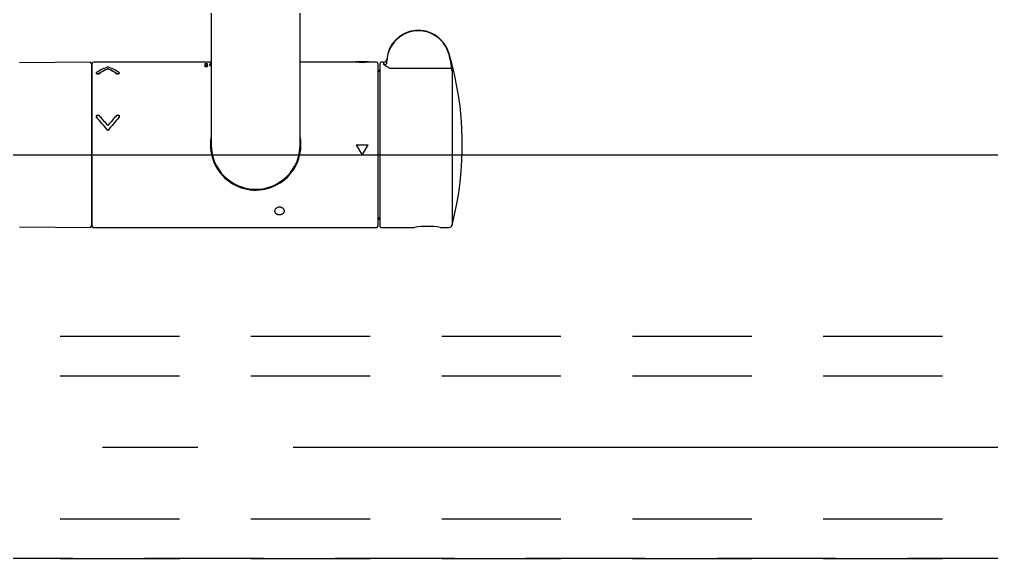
# Model space of a CAD drawing. Header units: millimetres. Extents: x 8300 to 98248, y -10383 to 40000.
# Drawn here: x 27820.2 to 28125.9, y 21773 to 21942.6 of the extents above; entities that cross this region are included whole.
import ezdxf

# ---------------------------------------------------------------- set-up
doc = ezdxf.new("R2010")
doc.units = ezdxf.units.MM
doc.header["$LTSCALE"] = 300
for name, pattern in [('CADEWA_LINE5', [1.2, 0.9, -0.1, 0.1, -0.1]), ('CADEWA_LINE6', [2.1, 1.8, -0.1, 0.1, -0.1]), ('DASH-S', [0.2, 0.125, -0.075])]:
    doc.linetypes.add(name, pattern=pattern)
doc.layers.add('K建0_壁', color=7, linetype='CONTINUOUS')
doc.layers.add('通り芯', color=7, linetype='CONTINUOUS')

msp = doc.modelspace()

# ---------------------------------------------------------------- linework, layer by layer
at = {"layer": 'K建0_壁', "color": 250, "linetype": 'Continuous', "lineweight": -3}
for p, q in [((27880.5, 22007.16), (27880.5, 21903.16)), ((27908.5, 21903.16), (27908.5, 22007.16)), ((27955.24, 21932.04), (27955.24, 21931.74)), ((27842.5, 21929.15), (27820.2, 21928.96)), ((27843, 21928.66), (27842.5, 21929.15)), ((27843, 21928.66), (27843, 21877.66)), ((27843, 21877.66), (27843, 21928.66)), ((27880.5, 21929.16), (27843.5, 21929.16)), ((27878.65, 21928.68), (27879.26, 21928.68)), ((27878.65, 21928.12), (27878.65, 21928.08)), ((27879.26, 21928.12), (27879.26, 21928.08)), ((27880.11, 21928.13), (27880.11, 21928.55)), ((27880.11, 21928.13), (27880.11, 21928.08)), ((27880.5, 21928.13), (27880.11, 21928.13)), ((27926.84, 21929.16), (27908.5, 21929.16)), ((27926.5, 21929.21), (27926, 21929.21)), ((27926.5, 21929.2), (27926.5, 21929.21)), ((27929.5, 21929.2), (27926.5, 21929.2)), ((27929.5, 21929.2), (27929.5, 21929.21)), ((27930, 21929.21), (27929.5, 21929.21)), ((27932.5, 21929.16), (27929.5, 21929.16)), ((27933, 21877.66), (27933, 21928.66)), ((27933.5, 21928.66), (27933.5, 21877.66)), ((27934.71, 21929.16), (27934, 21929.16)), ((27934.71, 21929.16), (27934.71, 21928.62)), ((27935.71, 21929.51), (27935.71, 21930.06)), ((27844.4, 21925.73), (27844.4, 21925.68)), ((27845.29, 21925.56), (27845.29, 21925.52)), ((27848, 21927.06), (27848, 21927.01)), ((27850.72, 21925.56), (27850.72, 21925.52)), ((27851.6, 21925.68), (27851.6, 21925.73)), ((27878.55, 21927.89), (27878.55, 21927.84)), ((27878.65, 21928.08), (27879.26, 21928.08)), ((27879.36, 21927.84), (27879.36, 21927.89)), ((27880.11, 21928.08), (27880.5, 21928.08)), ((27955.3, 21927.11), (27936.72, 21927.11)), ((27956.26, 21926.42), (27956.26, 21877.9)), ((27844.4, 21912.04), (27844.4, 21912.03)), ((27844.52, 21911.74), (27844.52, 21911.73)), ((27851.49, 21911.74), (27851.49, 21911.73)), ((27851.6, 21912.03), (27851.6, 21912.04)), ((27848, 21907.68), (27848, 21907.67)), ((27926.13, 21903.16), (27929.88, 21903.16)), ((27926.13, 21903.16), (27928, 21899.91)), ((27928, 21899.91), (27929.88, 21903.16)), ((27820.2, 21877.35), (27842.5, 21877.16)), ((27842.5, 21877.16), (27843, 21877.66)), ((27843.5, 21877.16), (27932.5, 21877.16)), ((27934, 21877.16), (27944.5, 21877.16)), ((27952.54, 21877.16), (27955.3, 21877.16))]:
    msp.add_line(p, q, dxfattribs=at)
at = {"layer": 'K建0_壁', "color": 250, "linetype": 'DASH-S', "lineweight": -3}
for p, q in [((27233, 21843), (29157, 21843)), ((27233, 21830.5), (29169.5, 21830.5)), ((27233, 21785.5), (29169.5, 21785.5)), ((29157, 21773), (27233, 21773)), ((27233, 21773), (29157, 21773))]:
    msp.add_line(p, q, dxfattribs=at)
at = {"layer": 'K建0_壁', "color": 250, "linetype": 'CADEWA_LINE5', "lineweight": -3}
msp.add_line((27186.31, 21808), (29227.32, 21808), dxfattribs=at)
at = {"layer": 'K建0_壁', "color": 250, "linetype": 'Continuous', "lineweight": -3}
for points in [[(27879.26, 21928.68), (27879.26, 21928.12), (27878.65, 21928.12), (27878.65, 21928.68)], [(27880.11, 21928.55), (27880.11, 21928.56), (27880.11, 21928.56), (27880.11, 21928.57), (27880.11, 21928.57), (27880.12, 21928.58), (27880.12, 21928.58), (27880.13, 21928.59), (27880.14, 21928.59), (27880.15, 21928.6), (27880.16, 21928.6), (27880.17, 21928.61), (27880.18, 21928.61)], [(27928.22, 21929.25), (27928.22, 21929.25), (27928.22, 21929.24), (27928.22, 21929.24), (27928.23, 21929.23), (27928.23, 21929.23), (27928.23, 21929.22), (27928.23, 21929.22), (27928.23, 21929.21), (27928.24, 21929.21), (27928.24, 21929.21), (27928.24, 21929.2), (27928.24, 21929.2)], [(27936.72, 21927.11), (27936.67, 21927.15), (27936.61, 21927.19), (27936.55, 21927.23), (27936.5, 21927.26), (27936.44, 21927.3), (27936.38, 21927.34), (27936.32, 21927.37), (27936.26, 21927.41), (27936.15, 21927.48), (27936.04, 21927.55), (27935.93, 21927.62), (27935.82, 21927.69), (27935.76, 21927.72), (27935.71, 21927.75), (27935.65, 21927.79), (27935.6, 21927.82), (27935.53, 21927.86), (27935.45, 21927.91), (27935.38, 21927.96), (27935.31, 21928.01), (27935.29, 21928.02), (27935.26, 21928.04), (27935.24, 21928.05), (27935.22, 21928.07), (27935.18, 21928.1), (27935.13, 21928.13), (27935.09, 21928.16), (27935.05, 21928.19), (27935.03, 21928.2), (27935.01, 21928.22), (27935, 21928.23), (27934.98, 21928.25), (27934.93, 21928.29), (27934.88, 21928.33), (27934.84, 21928.37), (27934.79, 21928.42), (27934.76, 21928.44), (27934.74, 21928.47), (27934.72, 21928.49), (27934.71, 21928.52), (27934.71, 21928.54), (27934.71, 21928.57), (27934.71, 21928.59), (27934.71, 21928.62), (27934.99, 21928.56), (27935.25, 21928.53), (27935.47, 21928.54), (27935.62, 21928.62), (27935.71, 21928.77), (27935.74, 21928.98), (27935.73, 21929.23), (27935.71, 21929.51)], [(27850.72, 21925.56), (27850.39, 21925.78), (27850.05, 21926), (27849.72, 21926.2), (27849.37, 21926.4), (27849.04, 21926.58), (27848.7, 21926.74), (27848.35, 21926.9), (27848, 21927.06), (27847.66, 21926.9), (27847.31, 21926.74), (27846.97, 21926.58), (27846.63, 21926.4), (27846.29, 21926.2), (27845.95, 21926), (27845.62, 21925.78), (27845.29, 21925.56), (27845.28, 21925.56), (27845.27, 21925.55), (27845.26, 21925.55), (27845.25, 21925.54), (27845.24, 21925.54), (27845.23, 21925.53), (27845.22, 21925.53), (27845.21, 21925.52), (27845.2, 21925.52), (27845.18, 21925.51), (27845.17, 21925.51), (27845.16, 21925.51), (27845.15, 21925.5), (27845.14, 21925.5), (27845.13, 21925.49), (27845.11, 21925.49), (27845.1, 21925.49), (27845.09, 21925.48), (27845.07, 21925.48), (27845.06, 21925.48), (27845.05, 21925.48), (27845.03, 21925.48), (27845.02, 21925.48), (27845, 21925.47), (27844.99, 21925.47), (27844.98, 21925.47), (27844.96, 21925.47), (27844.95, 21925.47), (27844.94, 21925.47), (27844.92, 21925.47), (27844.91, 21925.47), (27844.89, 21925.47), (27844.88, 21925.47), (27844.87, 21925.47), (27844.85, 21925.47), (27844.84, 21925.47), (27844.82, 21925.47), (27844.81, 21925.47), (27844.8, 21925.47), (27844.78, 21925.47), (27844.77, 21925.48), (27844.76, 21925.48), (27844.74, 21925.48), (27844.73, 21925.48), (27844.72, 21925.49), (27844.71, 21925.49), (27844.69, 21925.49), (27844.68, 21925.5), (27844.67, 21925.5), (27844.66, 21925.5), (27844.64, 21925.51), (27844.63, 21925.51), (27844.62, 21925.51), (27844.61, 21925.52), (27844.6, 21925.52), (27844.59, 21925.53), (27844.58, 21925.53), (27844.57, 21925.54), (27844.56, 21925.54), (27844.55, 21925.55), (27844.54, 21925.55), (27844.53, 21925.56), (27844.52, 21925.56), (27844.51, 21925.57), (27844.5, 21925.57), (27844.49, 21925.58), (27844.48, 21925.58), (27844.48, 21925.59), (27844.47, 21925.6), (27844.46, 21925.6), (27844.46, 21925.61), (27844.45, 21925.62), (27844.45, 21925.62), (27844.44, 21925.63), (27844.43, 21925.64), (27844.43, 21925.64), (27844.42, 21925.65), (27844.42, 21925.66), (27844.42, 21925.66), (27844.41, 21925.67), (27844.41, 21925.68), (27844.41, 21925.69), (27844.41, 21925.69), (27844.41, 21925.7), (27844.4, 21925.71), (27844.4, 21925.71), (27844.4, 21925.72), (27844.4, 21925.73), (27844.4, 21925.74), (27844.4, 21925.74), (27844.4, 21925.75), (27844.4, 21925.76), (27844.41, 21925.77), (27844.41, 21925.77), (27844.41, 21925.78), (27844.42, 21925.79), (27844.42, 21925.79), (27844.42, 21925.8), (27844.43, 21925.81), (27844.43, 21925.81), (27844.44, 21925.82), (27844.44, 21925.83), (27844.45, 21925.83), (27844.45, 21925.84), (27844.46, 21925.85), (27844.47, 21925.85), (27844.48, 21925.86), (27844.49, 21925.86), (27844.49, 21925.87), (27844.49, 21925.87), (27844.49, 21925.87), (27844.5, 21925.87), (27844.5, 21925.87), (27844.5, 21925.88), (27844.5, 21925.88), (27844.51, 21925.88), (27844.51, 21925.88), (27844.51, 21925.88), (27844.52, 21925.89), (27844.52, 21925.89)], [(27844.4, 21925.68), (27844.4, 21925.67), (27844.4, 21925.67), (27844.4, 21925.66), (27844.4, 21925.65), (27844.4, 21925.64), (27844.41, 21925.64), (27844.41, 21925.63), (27844.41, 21925.62), (27844.42, 21925.62), (27844.42, 21925.61), (27844.43, 21925.6), (27844.43, 21925.6), (27844.43, 21925.59), (27844.44, 21925.58), (27844.44, 21925.58), (27844.45, 21925.57), (27844.45, 21925.56), (27844.46, 21925.56), (27844.47, 21925.55), (27844.48, 21925.54), (27844.48, 21925.54), (27844.49, 21925.53), (27844.5, 21925.53), (27844.51, 21925.52), (27844.52, 21925.51), (27844.53, 21925.51), (27844.54, 21925.5), (27844.55, 21925.5), (27844.56, 21925.49), (27844.57, 21925.49), (27844.58, 21925.48), (27844.59, 21925.48), (27844.6, 21925.47), (27844.61, 21925.47), (27844.63, 21925.46), (27844.64, 21925.46), (27844.65, 21925.46), (27844.66, 21925.45), (27844.67, 21925.45), (27844.69, 21925.45), (27844.7, 21925.44), (27844.71, 21925.44), (27844.73, 21925.44), (27844.74, 21925.43), (27844.75, 21925.43), (27844.77, 21925.43), (27844.78, 21925.43), (27844.79, 21925.43), (27844.81, 21925.43), (27844.82, 21925.42), (27844.83, 21925.42), (27844.85, 21925.42), (27844.86, 21925.42), (27844.88, 21925.42), (27844.89, 21925.42), (27844.91, 21925.42), (27844.92, 21925.42), (27844.93, 21925.42), (27844.95, 21925.42), (27844.96, 21925.42), (27844.97, 21925.42), (27844.99, 21925.42), (27845, 21925.42), (27845.02, 21925.43), (27845.03, 21925.43), (27845.04, 21925.43), (27845.06, 21925.43), (27845.07, 21925.43), (27845.08, 21925.44), (27845.09, 21925.44), (27845.11, 21925.44), (27845.12, 21925.45), (27845.13, 21925.45), (27845.14, 21925.45), (27845.16, 21925.46), (27845.17, 21925.46), (27845.18, 21925.46), (27845.19, 21925.47), (27845.2, 21925.47), (27845.21, 21925.48), (27845.22, 21925.48), (27845.23, 21925.49), (27845.24, 21925.49), (27845.25, 21925.5), (27845.26, 21925.5), (27845.26, 21925.5), (27845.26, 21925.5), (27845.27, 21925.5), (27845.27, 21925.5), (27845.27, 21925.51), (27845.27, 21925.51), (27845.28, 21925.51), (27845.28, 21925.51), (27845.28, 21925.51), (27845.28, 21925.51), (27845.29, 21925.52)], [(27848, 21927.63), (27847.56, 21927.47), (27847.12, 21927.3), (27846.68, 21927.11), (27846.25, 21926.91), (27845.81, 21926.68), (27845.37, 21926.43), (27844.94, 21926.16), (27844.52, 21925.89)], [(27848, 21927.01), (27847.66, 21926.85), (27847.31, 21926.7), (27846.97, 21926.53), (27846.63, 21926.35), (27846.29, 21926.16), (27845.95, 21925.95), (27845.62, 21925.73), (27845.29, 21925.52)], [(27851.49, 21925.89), (27851.06, 21926.16), (27850.63, 21926.43), (27850.2, 21926.68), (27849.76, 21926.91), (27849.33, 21927.11), (27848.89, 21927.3), (27848.45, 21927.47), (27848, 21927.63)], [(27850.72, 21925.52), (27850.39, 21925.73), (27850.05, 21925.95), (27849.72, 21926.16), (27849.37, 21926.35), (27849.04, 21926.53), (27848.7, 21926.7), (27848.35, 21926.85), (27848, 21927.01)], [(27851.49, 21925.89), (27851.5, 21925.88), (27851.51, 21925.88), (27851.52, 21925.87), (27851.52, 21925.87), (27851.53, 21925.86), (27851.54, 21925.85), (27851.55, 21925.85), (27851.55, 21925.84), (27851.56, 21925.83), (27851.56, 21925.83), (27851.57, 21925.82), (27851.57, 21925.81), (27851.58, 21925.81), (27851.58, 21925.8), (27851.59, 21925.79), (27851.59, 21925.79), (27851.6, 21925.78), (27851.6, 21925.77), (27851.6, 21925.77), (27851.6, 21925.76), (27851.6, 21925.75), (27851.6, 21925.75), (27851.6, 21925.74), (27851.6, 21925.73), (27851.6, 21925.72), (27851.6, 21925.72), (27851.6, 21925.71), (27851.6, 21925.7), (27851.6, 21925.69), (27851.6, 21925.69), (27851.6, 21925.68), (27851.6, 21925.67), (27851.59, 21925.67), (27851.59, 21925.66), (27851.58, 21925.65), (27851.58, 21925.65), (27851.57, 21925.64), (27851.57, 21925.63), (27851.56, 21925.62), (27851.56, 21925.62), (27851.55, 21925.61), (27851.55, 21925.6), (27851.54, 21925.6), (27851.53, 21925.59), (27851.52, 21925.59), (27851.51, 21925.58), (27851.5, 21925.57), (27851.5, 21925.57), (27851.49, 21925.56), (27851.48, 21925.56), (27851.47, 21925.55), (27851.46, 21925.55), (27851.45, 21925.54), (27851.44, 21925.53), (27851.43, 21925.53), (27851.42, 21925.52), (27851.41, 21925.52), (27851.39, 21925.52), (27851.38, 21925.51), (27851.37, 21925.51), (27851.36, 21925.5), (27851.35, 21925.5), (27851.33, 21925.5), (27851.32, 21925.49), (27851.31, 21925.49), (27851.29, 21925.49), (27851.28, 21925.48), (27851.27, 21925.48), (27851.25, 21925.48), (27851.24, 21925.48), (27851.23, 21925.48), (27851.21, 21925.48), (27851.2, 21925.47), (27851.19, 21925.47), (27851.17, 21925.47), (27851.16, 21925.47), (27851.14, 21925.47), (27851.13, 21925.47), (27851.12, 21925.47), (27851.1, 21925.47), (27851.09, 21925.47), (27851.07, 21925.47), (27851.06, 21925.47), (27851.05, 21925.47), (27851.03, 21925.47), (27851.02, 21925.47), (27851.01, 21925.47), (27850.99, 21925.47), (27850.98, 21925.48), (27850.96, 21925.48), (27850.95, 21925.48), (27850.94, 21925.48), (27850.93, 21925.48), (27850.91, 21925.49), (27850.9, 21925.49), (27850.89, 21925.49), (27850.88, 21925.5), (27850.86, 21925.5), (27850.85, 21925.5), (27850.84, 21925.51), (27850.83, 21925.51), (27850.82, 21925.51), (27850.8, 21925.52), (27850.79, 21925.52), (27850.78, 21925.53), (27850.77, 21925.53), (27850.76, 21925.54), (27850.75, 21925.54), (27850.75, 21925.55), (27850.75, 21925.55), (27850.74, 21925.55), (27850.74, 21925.55), (27850.74, 21925.55), (27850.74, 21925.55), (27850.73, 21925.55), (27850.73, 21925.56), (27850.73, 21925.56), (27850.72, 21925.56), (27850.72, 21925.56), (27850.72, 21925.56)], [(27850.72, 21925.52), (27850.73, 21925.51), (27850.74, 21925.5), (27850.75, 21925.5), (27850.76, 21925.49), (27850.77, 21925.49), (27850.78, 21925.48), (27850.79, 21925.48), (27850.8, 21925.47), (27850.81, 21925.47), (27850.82, 21925.47), (27850.83, 21925.46), (27850.85, 21925.46), (27850.86, 21925.45), (27850.87, 21925.45), (27850.88, 21925.45), (27850.89, 21925.44), (27850.91, 21925.44), (27850.92, 21925.44), (27850.93, 21925.43), (27850.95, 21925.43), (27850.96, 21925.43), (27850.98, 21925.43), (27850.99, 21925.43), (27851, 21925.43), (27851.02, 21925.42), (27851.03, 21925.42), (27851.04, 21925.42), (27851.06, 21925.42), (27851.07, 21925.42), (27851.09, 21925.42), (27851.1, 21925.42), (27851.11, 21925.42), (27851.13, 21925.42), (27851.14, 21925.42), (27851.15, 21925.42), (27851.17, 21925.42), (27851.18, 21925.42), (27851.2, 21925.42), (27851.21, 21925.43), (27851.22, 21925.43), (27851.24, 21925.43), (27851.25, 21925.43), (27851.26, 21925.43), (27851.28, 21925.44), (27851.29, 21925.44), (27851.3, 21925.44), (27851.31, 21925.45), (27851.33, 21925.45), (27851.34, 21925.45), (27851.35, 21925.45), (27851.36, 21925.46), (27851.38, 21925.46), (27851.39, 21925.47), (27851.4, 21925.47), (27851.41, 21925.47), (27851.42, 21925.48), (27851.43, 21925.48), (27851.44, 21925.49), (27851.45, 21925.49), (27851.46, 21925.5), (27851.47, 21925.5), (27851.48, 21925.51), (27851.49, 21925.51), (27851.5, 21925.52), (27851.51, 21925.52), (27851.52, 21925.53), (27851.52, 21925.54), (27851.53, 21925.54), (27851.54, 21925.55), (27851.54, 21925.56), (27851.55, 21925.56), (27851.55, 21925.57), (27851.56, 21925.58), (27851.57, 21925.58), (27851.57, 21925.59), (27851.58, 21925.6), (27851.58, 21925.6), (27851.59, 21925.61), (27851.59, 21925.62), (27851.59, 21925.62), (27851.6, 21925.63), (27851.6, 21925.64), (27851.6, 21925.65), (27851.6, 21925.65), (27851.6, 21925.65), (27851.6, 21925.66), (27851.6, 21925.66), (27851.6, 21925.66), (27851.6, 21925.66), (27851.6, 21925.67), (27851.6, 21925.67), (27851.6, 21925.67), (27851.6, 21925.67), (27851.6, 21925.67), (27851.6, 21925.68), (27851.6, 21925.68)], [(27878.96, 21927.72), (27878.94, 21927.72), (27878.93, 21927.72), (27878.92, 21927.72), (27878.91, 21927.72), (27878.9, 21927.72), (27878.89, 21927.72), (27878.88, 21927.72), (27878.87, 21927.72), (27878.85, 21927.72), (27878.84, 21927.72), (27878.83, 21927.72), (27878.82, 21927.72), (27878.81, 21927.72), (27878.8, 21927.72), (27878.79, 21927.73), (27878.78, 21927.73), (27878.77, 21927.73), (27878.76, 21927.73), (27878.75, 21927.73), (27878.74, 21927.73), (27878.73, 21927.74), (27878.72, 21927.74), (27878.71, 21927.74), (27878.71, 21927.74), (27878.7, 21927.75), (27878.69, 21927.75), (27878.68, 21927.75), (27878.67, 21927.75), (27878.66, 21927.76), (27878.66, 21927.76), (27878.65, 21927.76), (27878.64, 21927.76), (27878.63, 21927.77), (27878.63, 21927.77), (27878.62, 21927.77), (27878.62, 21927.78), (27878.61, 21927.78), (27878.6, 21927.78), (27878.6, 21927.79), (27878.59, 21927.79), (27878.59, 21927.79), (27878.58, 21927.79), (27878.58, 21927.8), (27878.57, 21927.8), (27878.57, 21927.81), (27878.57, 21927.81), (27878.57, 21927.81), (27878.56, 21927.82), (27878.56, 21927.82), (27878.56, 21927.82), (27878.56, 21927.82), (27878.56, 21927.83), (27878.56, 21927.83), (27878.56, 21927.83), (27878.56, 21927.83), (27878.55, 21927.83), (27878.55, 21927.84), (27878.55, 21927.84), (27878.55, 21927.84), (27878.55, 21927.84)], [(27879.36, 21927.84), (27879.36, 21927.84), (27879.36, 21927.84), (27879.36, 21927.83), (27879.36, 21927.83), (27879.35, 21927.82), (27879.35, 21927.82), (27879.35, 21927.82), (27879.35, 21927.81), (27879.34, 21927.81), (27879.34, 21927.81), (27879.34, 21927.8), (27879.33, 21927.8), (27879.33, 21927.8), (27879.33, 21927.79), (27879.32, 21927.79), (27879.32, 21927.79), (27879.31, 21927.78), (27879.31, 21927.78), (27879.3, 21927.78), (27879.29, 21927.77), (27879.29, 21927.77), (27879.28, 21927.77), (27879.27, 21927.77), (27879.27, 21927.76), (27879.26, 21927.76), (27879.25, 21927.76), (27879.24, 21927.75), (27879.24, 21927.75), (27879.23, 21927.75), (27879.22, 21927.75), (27879.21, 21927.74), (27879.2, 21927.74), (27879.19, 21927.74), (27879.18, 21927.74), (27879.17, 21927.74), (27879.16, 21927.73), (27879.15, 21927.73), (27879.15, 21927.73), (27879.14, 21927.73), (27879.13, 21927.73), (27879.12, 21927.73), (27879.1, 21927.72), (27879.09, 21927.72), (27879.08, 21927.72), (27879.07, 21927.72), (27879.06, 21927.72), (27879.05, 21927.72), (27879.04, 21927.72), (27879.03, 21927.72), (27879.03, 21927.72), (27879.02, 21927.72), (27879.01, 21927.72), (27879, 21927.72), (27879, 21927.72), (27878.99, 21927.72), (27878.98, 21927.72), (27878.98, 21927.72), (27878.97, 21927.72), (27878.96, 21927.72), (27878.96, 21927.72)], [(27956.26, 21926.42), (27956.24, 21926.63), (27956.21, 21926.83), (27956.16, 21926.99), (27956.07, 21927.11), (27955.92, 21927.17), (27955.74, 21927.18), (27955.52, 21927.15), (27955.3, 21927.11)], [(27844.52, 21911.74), (27844.51, 21911.75), (27844.5, 21911.76), (27844.49, 21911.77), (27844.48, 21911.78), (27844.48, 21911.79), (27844.47, 21911.8), (27844.46, 21911.81), (27844.45, 21911.83), (27844.45, 21911.84), (27844.44, 21911.85), (27844.44, 21911.86), (27844.43, 21911.88), (27844.43, 21911.89), (27844.42, 21911.9), (27844.42, 21911.91), (27844.42, 21911.93), (27844.41, 21911.94), (27844.41, 21911.95), (27844.41, 21911.97), (27844.4, 21911.98), (27844.4, 21911.99), (27844.4, 21912.01), (27844.4, 21912.02), (27844.4, 21912.03), (27844.4, 21912.05), (27844.4, 21912.06), (27844.4, 21912.08), (27844.4, 21912.09), (27844.4, 21912.1), (27844.41, 21912.12), (27844.41, 21912.13), (27844.41, 21912.14), (27844.42, 21912.16), (27844.42, 21912.17), (27844.43, 21912.18), (27844.43, 21912.19), (27844.43, 21912.21), (27844.44, 21912.22), (27844.44, 21912.23), (27844.45, 21912.25), (27844.45, 21912.26), (27844.46, 21912.27), (27844.47, 21912.28), (27844.48, 21912.3), (27844.48, 21912.31), (27844.49, 21912.32), (27844.5, 21912.33), (27844.51, 21912.34), (27844.52, 21912.35), (27844.53, 21912.36), (27844.54, 21912.37), (27844.55, 21912.38), (27844.56, 21912.39), (27844.57, 21912.4), (27844.58, 21912.41), (27844.59, 21912.42), (27844.6, 21912.42), (27844.61, 21912.43), (27844.63, 21912.44), (27844.64, 21912.45), (27844.65, 21912.45), (27844.66, 21912.46), (27844.67, 21912.47), (27844.69, 21912.47), (27844.7, 21912.48), (27844.71, 21912.49), (27844.73, 21912.49), (27844.74, 21912.5), (27844.75, 21912.5), (27844.77, 21912.5), (27844.78, 21912.5), (27844.79, 21912.51), (27844.81, 21912.51), (27844.82, 21912.51), (27844.83, 21912.52), (27844.85, 21912.52), (27844.86, 21912.52), (27844.88, 21912.52), (27844.89, 21912.52), (27844.91, 21912.52), (27844.92, 21912.52), (27844.93, 21912.52), (27844.95, 21912.52), (27844.96, 21912.52), (27844.97, 21912.51), (27844.99, 21912.51), (27845, 21912.51), (27845.02, 21912.51), (27845.03, 21912.51), (27845.04, 21912.5), (27845.06, 21912.5), (27845.07, 21912.49), (27845.08, 21912.49), (27845.09, 21912.48), (27845.11, 21912.48), (27845.12, 21912.47), (27845.13, 21912.47), (27845.14, 21912.46), (27845.16, 21912.46), (27845.17, 21912.45), (27845.18, 21912.44), (27845.19, 21912.44), (27845.2, 21912.43), (27845.21, 21912.42), (27845.22, 21912.41), (27845.23, 21912.4), (27845.24, 21912.39), (27845.25, 21912.38), (27845.26, 21912.38), (27845.26, 21912.38), (27845.26, 21912.37), (27845.27, 21912.37), (27845.27, 21912.37), (27845.27, 21912.37), (27845.27, 21912.36), (27845.28, 21912.36), (27845.28, 21912.36), (27845.28, 21912.35), (27845.28, 21912.35), (27845.29, 21912.35)], [(27844.4, 21912.03), (27844.4, 21912.02), (27844.4, 21912.02), (27844.4, 21912.01), (27844.4, 21912), (27844.4, 21911.99), (27844.41, 21911.98), (27844.41, 21911.97), (27844.41, 21911.96), (27844.41, 21911.95), (27844.41, 21911.94), (27844.42, 21911.93), (27844.42, 21911.92), (27844.42, 21911.91), (27844.42, 21911.9), (27844.43, 21911.88), (27844.43, 21911.87), (27844.44, 21911.86), (27844.44, 21911.84), (27844.45, 21911.83), (27844.45, 21911.82), (27844.46, 21911.81), (27844.47, 21911.79), (27844.48, 21911.78), (27844.49, 21911.77), (27844.49, 21911.77), (27844.49, 21911.76), (27844.49, 21911.76), (27844.5, 21911.76), (27844.5, 21911.75), (27844.5, 21911.75), (27844.5, 21911.75), (27844.51, 21911.74), (27844.51, 21911.74), (27844.51, 21911.73), (27844.52, 21911.73), (27844.52, 21911.73)], [(27851.49, 21911.74), (27851.05, 21911.24), (27850.62, 21910.75), (27850.19, 21910.25), (27849.76, 21909.75), (27849.32, 21909.23), (27848.88, 21908.72), (27848.44, 21908.2), (27848, 21907.68), (27847.57, 21908.2), (27847.13, 21908.72), (27846.69, 21909.23), (27846.25, 21909.75), (27845.82, 21910.25), (27845.39, 21910.75), (27844.95, 21911.24), (27844.52, 21911.74)], [(27848, 21907.67), (27847.57, 21908.19), (27847.13, 21908.71), (27846.69, 21909.23), (27846.25, 21909.74), (27845.82, 21910.24), (27845.39, 21910.74), (27844.95, 21911.23), (27844.52, 21911.73)], [(27848, 21909.21), (27847.66, 21909.61), (27847.32, 21910.01), (27846.98, 21910.41), (27846.63, 21910.81), (27846.3, 21911.19), (27845.96, 21911.58), (27845.63, 21911.96), (27845.29, 21912.35)], [(27850.72, 21912.35), (27850.38, 21911.96), (27850.04, 21911.58), (27849.71, 21911.19), (27849.37, 21910.81), (27849.03, 21910.41), (27848.69, 21910.01), (27848.34, 21909.61), (27848, 21909.21)], [(27851.49, 21911.73), (27851.05, 21911.23), (27850.62, 21910.74), (27850.19, 21910.24), (27849.76, 21909.74), (27849.32, 21909.23), (27848.88, 21908.71), (27848.44, 21908.19), (27848, 21907.67)], [(27850.72, 21912.35), (27850.73, 21912.36), (27850.74, 21912.37), (27850.75, 21912.38), (27850.76, 21912.39), (27850.77, 21912.4), (27850.78, 21912.41), (27850.79, 21912.42), (27850.8, 21912.42), (27850.81, 21912.43), (27850.82, 21912.44), (27850.83, 21912.44), (27850.85, 21912.45), (27850.86, 21912.46), (27850.87, 21912.46), (27850.88, 21912.47), (27850.89, 21912.48), (27850.91, 21912.48), (27850.92, 21912.49), (27850.93, 21912.49), (27850.95, 21912.5), (27850.96, 21912.5), (27850.98, 21912.5), (27850.99, 21912.51), (27851, 21912.51), (27851.02, 21912.51), (27851.03, 21912.51), (27851.04, 21912.52), (27851.06, 21912.52), (27851.07, 21912.52), (27851.09, 21912.52), (27851.1, 21912.52), (27851.11, 21912.52), (27851.13, 21912.52), (27851.14, 21912.52), (27851.15, 21912.52), (27851.17, 21912.51), (27851.18, 21912.51), (27851.2, 21912.51), (27851.21, 21912.51), (27851.22, 21912.51), (27851.24, 21912.5), (27851.25, 21912.5), (27851.26, 21912.5), (27851.28, 21912.49), (27851.29, 21912.49), (27851.3, 21912.48), (27851.31, 21912.47), (27851.33, 21912.47), (27851.34, 21912.46), (27851.35, 21912.46), (27851.36, 21912.45), (27851.38, 21912.45), (27851.39, 21912.44), (27851.4, 21912.43), (27851.41, 21912.42), (27851.42, 21912.41), (27851.43, 21912.41), (27851.44, 21912.4), (27851.45, 21912.39), (27851.46, 21912.38), (27851.47, 21912.37), (27851.48, 21912.36), (27851.49, 21912.35), (27851.5, 21912.34), (27851.51, 21912.33), (27851.52, 21912.32), (27851.52, 21912.31), (27851.53, 21912.3), (27851.54, 21912.28), (27851.54, 21912.27), (27851.55, 21912.26), (27851.55, 21912.25), (27851.56, 21912.24), (27851.57, 21912.22), (27851.57, 21912.21), (27851.58, 21912.2), (27851.58, 21912.19), (27851.59, 21912.17), (27851.59, 21912.16), (27851.59, 21912.15), (27851.6, 21912.13), (27851.6, 21912.12), (27851.6, 21912.11), (27851.6, 21912.09), (27851.6, 21912.08), (27851.6, 21912.07), (27851.61, 21912.05), (27851.61, 21912.04), (27851.61, 21912.03), (27851.61, 21912.01), (27851.61, 21912), (27851.6, 21911.98), (27851.6, 21911.97), (27851.6, 21911.96), (27851.59, 21911.94), (27851.59, 21911.93), (27851.59, 21911.92), (27851.58, 21911.9), (27851.58, 21911.89), (27851.58, 21911.88), (27851.57, 21911.86), (27851.57, 21911.85), (27851.56, 21911.84), (27851.55, 21911.83), (27851.55, 21911.81), (27851.54, 21911.8), (27851.53, 21911.79), (27851.52, 21911.78), (27851.52, 21911.78), (27851.52, 21911.77), (27851.51, 21911.77), (27851.51, 21911.77), (27851.51, 21911.76), (27851.51, 21911.76), (27851.5, 21911.75), (27851.5, 21911.75), (27851.5, 21911.75), (27851.49, 21911.74), (27851.49, 21911.74), (27851.49, 21911.74)], [(27851.49, 21911.73), (27851.5, 21911.74), (27851.51, 21911.75), (27851.52, 21911.76), (27851.52, 21911.77), (27851.53, 21911.78), (27851.54, 21911.79), (27851.55, 21911.8), (27851.55, 21911.82), (27851.56, 21911.83), (27851.56, 21911.84), (27851.57, 21911.86), (27851.57, 21911.87), (27851.58, 21911.88), (27851.58, 21911.89), (27851.59, 21911.91), (27851.59, 21911.92), (27851.6, 21911.93), (27851.6, 21911.95), (27851.6, 21911.96), (27851.6, 21911.97), (27851.6, 21911.99), (27851.6, 21912), (27851.6, 21912.01), (27851.6, 21912.03)], [(27952.49, 21877.16), (27952.49, 21877.16), (27952.5, 21877.16), (27952.5, 21877.16), (27952.5, 21877.16)]]:
    msp.add_lwpolyline(points, dxfattribs=at)
for points in [[(27878.96, 21927.76), (27878.97, 21927.76), (27878.98, 21927.76), (27878.99, 21927.76), (27879, 21927.76), (27879.01, 21927.76), (27879.02, 21927.76), (27879.04, 21927.77), (27879.05, 21927.77), (27879.06, 21927.77), (27879.07, 21927.77), (27879.08, 21927.77), (27879.09, 21927.77), (27879.1, 21927.77), (27879.11, 21927.77), (27879.12, 21927.77), (27879.13, 21927.78), (27879.14, 21927.78), (27879.15, 21927.78), (27879.16, 21927.78), (27879.17, 21927.78), (27879.18, 21927.79), (27879.19, 21927.79), (27879.2, 21927.79), (27879.21, 21927.79), (27879.21, 21927.79), (27879.22, 21927.8), (27879.23, 21927.8), (27879.24, 21927.8), (27879.25, 21927.8), (27879.26, 21927.81), (27879.26, 21927.81), (27879.27, 21927.81), (27879.28, 21927.82), (27879.28, 21927.82), (27879.29, 21927.82), (27879.3, 21927.82), (27879.3, 21927.83), (27879.31, 21927.83), (27879.31, 21927.83), (27879.32, 21927.84), (27879.32, 21927.84), (27879.33, 21927.84), (27879.33, 21927.85), (27879.34, 21927.85), (27879.34, 21927.85), (27879.34, 21927.86), (27879.34, 21927.86), (27879.35, 21927.86), (27879.35, 21927.87), (27879.35, 21927.87), (27879.35, 21927.87), (27879.36, 21927.88), (27879.36, 21927.88), (27879.36, 21927.89), (27879.36, 21927.89), (27879.36, 21927.89), (27879.36, 21927.9), (27879.36, 21927.9), (27879.36, 21927.9), (27879.35, 21927.91), (27879.35, 21927.91), (27879.35, 21927.91), (27879.35, 21927.92), (27879.35, 21927.92), (27879.35, 21927.92), (27879.34, 21927.93), (27879.34, 21927.93), (27879.34, 21927.93), (27879.33, 21927.94), (27879.33, 21927.94), (27879.32, 21927.94), (27879.32, 21927.95), (27879.31, 21927.95), (27879.31, 21927.95), (27879.3, 21927.96), (27879.3, 21927.96), (27879.29, 21927.96), (27879.28, 21927.97), (27879.28, 21927.97), (27879.27, 21927.97), (27879.26, 21927.97), (27879.25, 21927.98), (27879.25, 21927.98), (27879.24, 21927.98), (27879.23, 21927.98), (27879.22, 21927.99), (27879.21, 21927.99), (27879.21, 21927.99), (27879.2, 21927.99), (27879.19, 21927.99), (27879.18, 21928), (27879.17, 21928), (27879.16, 21928), (27879.15, 21928), (27879.14, 21928), (27879.13, 21928), (27879.12, 21928.01), (27879.11, 21928.01), (27879.1, 21928.01), (27879.09, 21928.01), (27879.08, 21928.01), (27879.06, 21928.01), (27879.05, 21928.01), (27879.04, 21928.01), (27879.03, 21928.01), (27879.02, 21928.01), (27879.01, 21928.01), (27879, 21928.01), (27878.99, 21928.02), (27878.98, 21928.02), (27878.96, 21928.02), (27878.95, 21928.02), (27878.94, 21928.02), (27878.93, 21928.02), (27878.92, 21928.02), (27878.91, 21928.02), (27878.9, 21928.01), (27878.89, 21928.01), (27878.87, 21928.01), (27878.86, 21928.01), (27878.85, 21928.01), (27878.84, 21928.01), (27878.83, 21928.01), (27878.82, 21928.01), (27878.81, 21928.01), (27878.8, 21928.01), (27878.79, 21928.01), (27878.78, 21928), (27878.77, 21928), (27878.76, 21928), (27878.75, 21928), (27878.74, 21928), (27878.73, 21927.99), (27878.72, 21927.99), (27878.71, 21927.99), (27878.7, 21927.99), (27878.69, 21927.99), (27878.68, 21927.98), (27878.68, 21927.98), (27878.67, 21927.98), (27878.66, 21927.98), (27878.65, 21927.97), (27878.65, 21927.97), (27878.64, 21927.97), (27878.63, 21927.97), (27878.63, 21927.96), (27878.62, 21927.96), (27878.61, 21927.96), (27878.61, 21927.96), (27878.6, 21927.95), (27878.6, 21927.95), (27878.59, 21927.95), (27878.59, 21927.94), (27878.58, 21927.94), (27878.58, 21927.94), (27878.58, 21927.93), (27878.57, 21927.93), (27878.57, 21927.93), (27878.57, 21927.92), (27878.56, 21927.92), (27878.56, 21927.92), (27878.56, 21927.91), (27878.56, 21927.91), (27878.55, 21927.91), (27878.55, 21927.9), (27878.55, 21927.9), (27878.55, 21927.89), (27878.55, 21927.89), (27878.55, 21927.89), (27878.55, 21927.88), (27878.55, 21927.88), (27878.56, 21927.88), (27878.56, 21927.87), (27878.56, 21927.87), (27878.56, 21927.87), (27878.56, 21927.86), (27878.57, 21927.86), (27878.57, 21927.86), (27878.57, 21927.85), (27878.58, 21927.85), (27878.58, 21927.85), (27878.59, 21927.84), (27878.59, 21927.84), (27878.59, 21927.84), (27878.6, 21927.83), (27878.61, 21927.83), (27878.61, 21927.83), (27878.62, 21927.82), (27878.62, 21927.82), (27878.63, 21927.82), (27878.64, 21927.81), (27878.65, 21927.81), (27878.65, 21927.81), (27878.66, 21927.81), (27878.67, 21927.8), (27878.67, 21927.8), (27878.68, 21927.8), (27878.69, 21927.79), (27878.7, 21927.79), (27878.71, 21927.79), (27878.72, 21927.79), (27878.73, 21927.79), (27878.74, 21927.78), (27878.75, 21927.78), (27878.76, 21927.78), (27878.77, 21927.78), (27878.78, 21927.78), (27878.79, 21927.78), (27878.8, 21927.77), (27878.81, 21927.77), (27878.82, 21927.77), (27878.83, 21927.77), (27878.84, 21927.77), (27878.85, 21927.77), (27878.86, 21927.77), (27878.87, 21927.77), (27878.88, 21927.77), (27878.89, 21927.77), (27878.89, 21927.77), (27878.9, 21927.76), (27878.91, 21927.76), (27878.91, 21927.76), (27878.92, 21927.76), (27878.93, 21927.76), (27878.93, 21927.76), (27878.94, 21927.76), (27878.95, 21927.76)], [(27902, 21881.25), (27902.12, 21881.24), (27902.23, 21881.24), (27902.34, 21881.24), (27902.45, 21881.25), (27902.56, 21881.27), (27902.67, 21881.3), (27902.77, 21881.34), (27902.87, 21881.38), (27903.01, 21881.45), (27903.15, 21881.54), (27903.28, 21881.65), (27903.39, 21881.78), (27903.43, 21881.84), (27903.46, 21881.9), (27903.49, 21881.97), (27903.51, 21882.04), (27903.54, 21882.17), (27903.54, 21882.3), (27903.53, 21882.44), (27903.5, 21882.57), (27903.47, 21882.64), (27903.44, 21882.71), (27903.41, 21882.77), (27903.37, 21882.84), (27903.26, 21882.98), (27903.14, 21883.1), (27903, 21883.2), (27902.86, 21883.3), (27902.76, 21883.36), (27902.66, 21883.4), (27902.55, 21883.45), (27902.45, 21883.48), (27902.23, 21883.53), (27902.01, 21883.54), (27901.78, 21883.53), (27901.56, 21883.48), (27901.46, 21883.45), (27901.35, 21883.41), (27901.25, 21883.36), (27901.15, 21883.3), (27901, 21883.21), (27900.87, 21883.1), (27900.75, 21882.98), (27900.64, 21882.84), (27900.6, 21882.78), (27900.57, 21882.71), (27900.54, 21882.64), (27900.51, 21882.56), (27900.48, 21882.43), (27900.47, 21882.3), (27900.47, 21882.17), (27900.5, 21882.04), (27900.52, 21881.97), (27900.55, 21881.9), (27900.58, 21881.84), (27900.62, 21881.78), (27900.72, 21881.65), (27900.85, 21881.55), (27900.99, 21881.46), (27901.14, 21881.38), (27901.24, 21881.34), (27901.34, 21881.3), (27901.45, 21881.27), (27901.56, 21881.25), (27901.67, 21881.24), (27901.78, 21881.24), (27901.89, 21881.24)]]:
    msp.add_lwpolyline(points, close=True, dxfattribs=at)
for centre, radius, start, end in [((27945.67, 21929.16), 10, 16.7914, 174.7841), ((27945.67, 21929.05), 9.97, 54.1131, 125.8869), ((27945.78, 21929), 10.08, 126.2142, 177.103), ((27945.71, 21929.14), 9.87, 15.2936, 54.0458), ((27859.5, 21903.16), 100, 345.373, 16.7914), ((27931.23, 21924.37), 25.12, 4.6906, 17.0718), ((27843.5, 21928.66), 0.5, 90, 180), ((27880.72, 21926.9), 1.79, 97.1576, 107.4565), ((27928, 21955.17), 26.05, 265.5962, 274.4038), ((27932.5, 21928.66), 0.5, 0, 90), ((27934, 21928.66), 0.5, 90, 180), ((27934.71, 21930.16), 1, 270, 354.7841), ((27932.5, 21926.86), 1, 300, 0), ((27894.5, 21903.16), 14.25, 169.6255, 180), ((27894.5, 21903.16), 14.25, 180, 9.8676), ((27894.5, 21903.16), 14.1, 276.8371, 6.8279), ((27894.5, 21903.16), 14, 180, 270), ((27894.5, 21903.16), 14, 270, 0), ((27896, 21890.64), 1.5, 254.6054, 276.8371), ((27932.5, 21879.46), 1, 0, 60), ((27928, 21885.66), 7.5, 311.8103, 313.4379), ((27843.5, 21877.66), 0.5, 180, 270), ((27932.5, 21877.66), 0.5, 270, 0), ((27934, 21877.66), 0.5, 180, 270), ((27948.5, 21852.09), 25.39, 80.822, 99.178), ((27955.3, 21878.16), 1, 270, 345.373)]:
    msp.add_arc(centre, radius, start, end, dxfattribs=at)
at = {"layer": '通り芯', "color": 96, "linetype": 'CADEWA_LINE6', "lineweight": -3}
msp.add_line((8800, 21900), (61700, 21900), dxfattribs=at)

doc.saveas('drawing.dxf')
